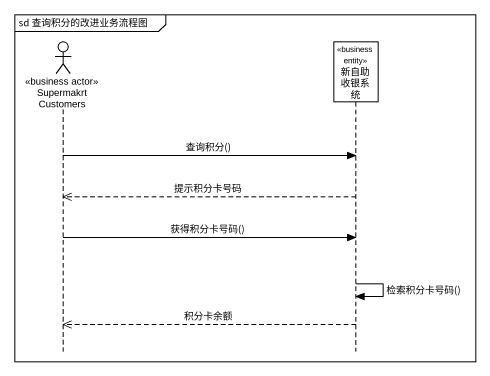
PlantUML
@startuml
mainframe sd 查询积分的改进业务流程图
hide footbox
actor SupermakrtCustomers <<business actor>>
participant 新自助收银系统 <<business entity>>

SupermakrtCustomers -> 新自助收银系统 : 查询积分()
新自助收银系统 -->> SupermakrtCustomers : 提示积分卡号码
SupermakrtCustomers -> 新自助收银系统 : 获得积分卡号码()
新自助收银系统 -> 新自助收银系统 : 检索积分卡号码()
新自助收银系统 -->> SupermakrtCustomers : 积分卡余额
@enduml
